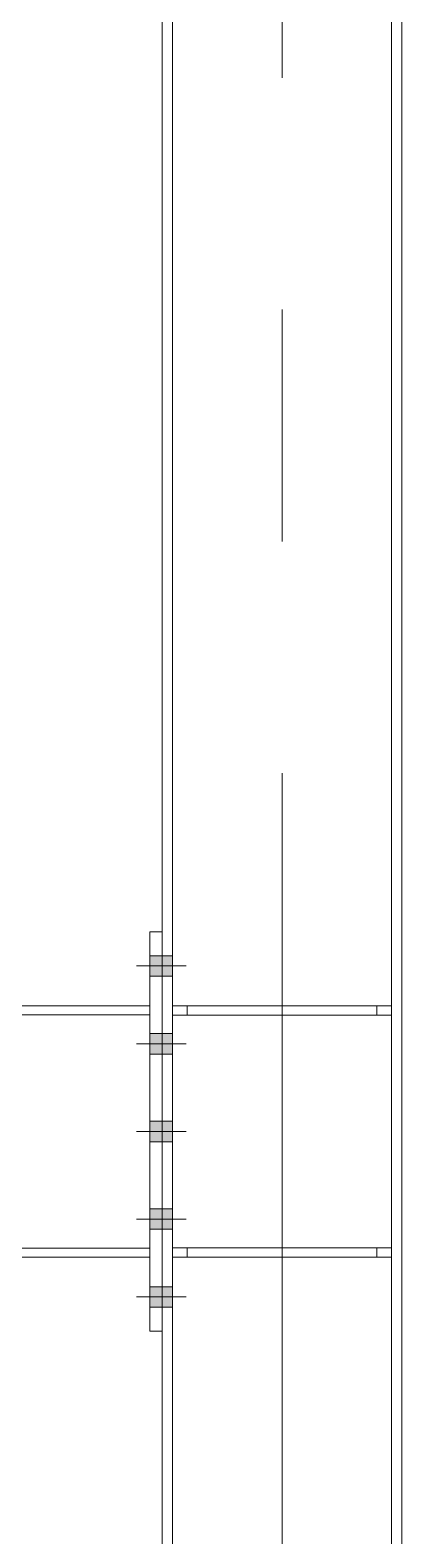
# Model space of a CAD drawing. Header units: metres. Extents: x 0 to 63075, y 0 to 44550.
# Drawn here: x 36345 to 36726, y 33910 to 35456 of the extents above; entities that cross this region are included whole.
import ezdxf

# ---------------------------------------------------------------- set-up
doc = ezdxf.new("R2010")
doc.units = ezdxf.units.M
doc.header["$LTSCALE"] = 75
doc.linetypes.add('CENTER2', pattern=[28.575, 19.05, -3.175, 3.175, -3.175])
doc.linetypes.add('DASHED2', pattern=[0.375, 0.25, -0.125])
for name, color, linetype in [('SC1', 7, 'CENTER2'), ('SDM', 7, 'Continuous'), ('SL1', 8, 'Continuous')]:
    doc.layers.add(name, color=color, linetype=linetype)

# ---------------------------------------------------------------- blocks, each defined once
blk = doc.blocks.new('A$C32abaae3')
at = {"layer": 'SL1'}
for points in [[(10083.7, 6281.6), (10083.7, 6302.6), (10096.2, 6302.6), (10096.2, 6281.6)], [(10083.7, 6281.6), (10083.7, 6302.6), (10096.2, 6302.6), (10096.2, 6281.6)], [(10096.2, 6281.6), (10096.2, 6302.6), (10106.9, 6302.6), (10106.9, 6281.6)], [(10096.2, 6281.6), (10096.2, 6302.6), (10106.9, 6302.6), (10106.9, 6281.6)], [(10083.7, 6201.6), (10083.7, 6222.6), (10096.2, 6222.6), (10096.2, 6201.6)], [(10096.2, 6201.6), (10096.2, 6222.6), (10106.9, 6222.6), (10106.9, 6201.6)], [(10083.7, 6111.6), (10083.7, 6132.6), (10096.2, 6132.6), (10096.2, 6111.6)], [(10096.2, 6111.6), (10096.2, 6132.6), (10106.9, 6132.6), (10106.9, 6111.6)], [(10083.7, 6021.6), (10083.7, 6042.6), (10096.2, 6042.6), (10096.2, 6021.6)], [(10096.2, 6021.6), (10096.2, 6042.6), (10106.9, 6042.6), (10106.9, 6021.6)], [(10083.7, 5941.6), (10083.7, 5962.6), (10096.2, 5962.6), (10096.2, 5941.6)], [(10083.7, 5941.6), (10083.7, 5962.6), (10096.2, 5962.6), (10096.2, 5941.6)], [(10096.2, 5941.6), (10096.2, 5962.6), (10106.9, 5962.6), (10106.9, 5941.6)], [(10096.2, 5941.6), (10096.2, 5962.6), (10106.9, 5962.6), (10106.9, 5941.6)]]:
    blk.add_hatch(color=256, dxfattribs=at).paths.add_polyline_path(points, flags=17)
at = {"layer": 'SL1', "lineweight": 0}
for p, q in [((10096.2, 10492.4), (10096.2, 1530.1)), ((10106.9, 10492.4), (10106.9, 1530.1)), ((10331.5, 1530.1), (10331.5, 10492.4)), ((10342.2, 10492.4), (10342.2, 1530.1)), ((10096.2, 6327.1), (10083.7, 6327.1)), ((10083.7, 6327.1), (10083.7, 5917.1)), ((10096.2, 6302.6), (10083.7, 6302.6)), ((10096.2, 6302.6), (10083.7, 6302.6)), ((10106.9, 6302.6), (10096.2, 6302.6)), ((10106.9, 6302.6), (10096.2, 6302.6)), ((10120.7, 6292.1), (10069.9, 6292.1)), ((10120.7, 6292.1), (10069.9, 6292.1)), ((10096.2, 6281.6), (10083.7, 6281.6)), ((10096.2, 6281.6), (10083.7, 6281.6)), ((10106.9, 6281.6), (10096.2, 6281.6)), ((10106.9, 6281.6), (10096.2, 6281.6)), ((10083.7, 6251.1), (9585.2, 6251.1)), ((10331.5, 6251.1), (10106.9, 6251.1)), ((10106.9, 6251.1), (10106.9, 6241.6)), ((10331.5, 6241.6), (10331.5, 6251.1)), ((10083.7, 6242), (9563.5, 6242)), ((10106.9, 6241.6), (10331.5, 6241.6)), ((10096.2, 6222.6), (10083.7, 6222.6)), ((10096.2, 6222.6), (10083.7, 6222.6)), ((10106.9, 6222.6), (10096.2, 6222.6)), ((10106.9, 6222.6), (10096.2, 6222.6)), ((10120.7, 6212.1), (10069.9, 6212.1)), ((10120.7, 6212.1), (10069.9, 6212.1)), ((10096.2, 6201.6), (10083.7, 6201.6)), ((10096.2, 6201.6), (10083.7, 6201.6)), ((10106.9, 6201.6), (10096.2, 6201.6)), ((10106.9, 6201.6), (10096.2, 6201.6)), ((10096.2, 6132.6), (10083.7, 6132.6)), ((10096.2, 6132.6), (10083.7, 6132.6)), ((10106.9, 6132.6), (10096.2, 6132.6)), ((10106.9, 6132.6), (10096.2, 6132.6)), ((10120.7, 6122.1), (10069.9, 6122.1)), ((10120.7, 6122.1), (10069.9, 6122.1)), ((10096.2, 6111.6), (10083.7, 6111.6)), ((10096.2, 6111.6), (10083.7, 6111.6)), ((10106.9, 6111.6), (10096.2, 6111.6)), ((10106.9, 6111.6), (10096.2, 6111.6)), ((10120.7, 6032.1), (10069.9, 6032.1)), ((10120.7, 6032.1), (10069.9, 6032.1)), ((10096.2, 6042.6), (10083.7, 6042.6)), ((10096.2, 6042.6), (10083.7, 6042.6)), ((10106.9, 6042.6), (10096.2, 6042.6)), ((10106.9, 6042.6), (10096.2, 6042.6)), ((10096.2, 6021.6), (10083.7, 6021.6)), ((10096.2, 6021.6), (10083.7, 6021.6)), ((10106.9, 6021.6), (10096.2, 6021.6)), ((10106.9, 6021.6), (10096.2, 6021.6)), ((10083.7, 6002.2), (9585.2, 6002.2)), ((10331.5, 6002.6), (10106.9, 6002.6)), ((10106.9, 6002.6), (10106.9, 5993.1)), ((10331.5, 5993.1), (10331.5, 6002.6)), ((8554.7, 5993.1), (10083.7, 5993.1)), ((10106.9, 5993.1), (10331.5, 5993.1)), ((10096.2, 5962.6), (10083.7, 5962.6)), ((10096.2, 5962.6), (10083.7, 5962.6)), ((10106.9, 5962.6), (10096.2, 5962.6)), ((10106.9, 5962.6), (10096.2, 5962.6)), ((10120.7, 5952.1), (10069.9, 5952.1)), ((10120.7, 5952.1), (10069.9, 5952.1)), ((10096.2, 5941.6), (10083.7, 5941.6)), ((10096.2, 5941.6), (10083.7, 5941.6)), ((10106.9, 5941.6), (10096.2, 5941.6)), ((10106.9, 5941.6), (10096.2, 5941.6)), ((10083.7, 5917.1), (10096.2, 5917.1))]:
    blk.add_line(p, q, dxfattribs=at)
at = {"layer": 'SL1', "linetype": 'DASHED2', "lineweight": 0}
for p, q in [((10096.2, 5917.1), (10096.2, 6327.1)), ((10083.7, 6251.1), (10083.7, 5993.1)), ((10331.5, 6251.1), (10106.9, 6251.1)), ((10106.9, 6241.6), (10106.9, 6251.1)), ((10121.9, 6241.6), (10121.9, 6251.1)), ((10121.9, 6241.6), (10121.9, 6251.1)), ((10316.5, 6241.6), (10316.5, 6251.1)), ((10316.5, 6241.6), (10316.5, 6251.1)), ((10331.5, 6241.6), (10331.5, 6251.1)), ((10331.5, 6241.6), (10106.9, 6241.6)), ((10331.5, 6002.6), (10106.9, 6002.6)), ((10106.9, 5993.1), (10106.9, 6002.6)), ((10121.9, 5993.1), (10121.9, 6002.6)), ((10121.9, 5993.1), (10121.9, 6002.6)), ((10316.5, 5993.1), (10316.5, 6002.6)), ((10316.5, 5993.1), (10316.5, 6002.6)), ((10331.5, 5993.1), (10331.5, 6002.6)), ((10331.5, 5993.1), (10106.9, 5993.1))]:
    blk.add_line(p, q, dxfattribs=at)

msp = doc.modelspace()

# ---------------------------------------------------------------- linework, layer by layer
at = {"layer": 'SC1', "lineweight": 0}
msp.add_line((36603, 28978.2), (36603, 40124.4), dxfattribs=at)

# ---------------------------------------------------------------- block references
at = {"layer": 'SDM'}
msp.add_blockref('A$C32abaae3', (26383.8, 28203.1), dxfattribs=at)

doc.saveas('drawing.dxf')
